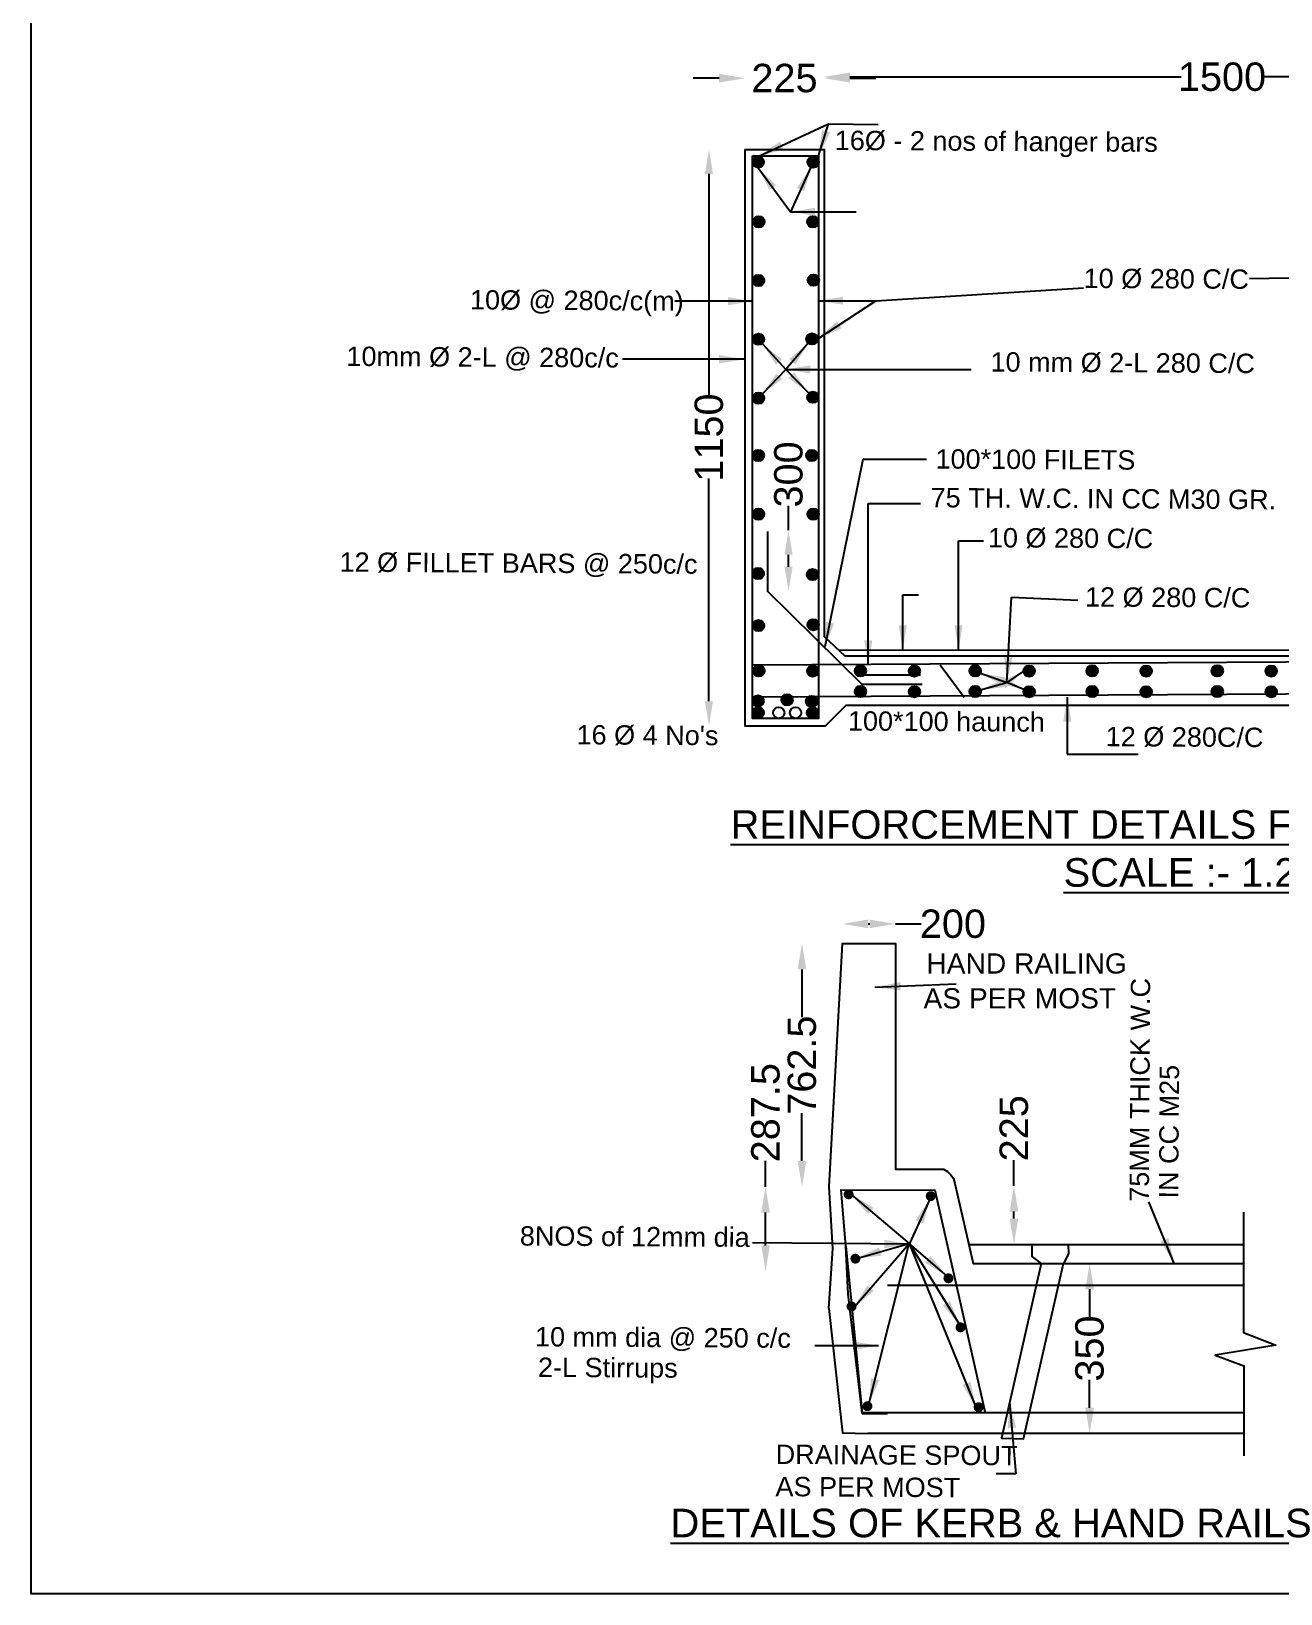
# Model space of a CAD drawing. Header units: millimetres. Extents: x 89797 to 107597, y 3251 to 13712.
# Drawn here: x 89797 to 94639, y 3251 to 9306 of the extents above; entities that cross this region are included whole.
import ezdxf

# ---------------------------------------------------------------- set-up
doc = ezdxf.new("R2010")
doc.units = ezdxf.units.MM
doc.header["$MEASUREMENT"] = 0
for name, color, linetype in [('DIMENSION', 7, 'Continuous'), ('DRAWING', 7, 'Continuous'), ('TEXT', 7, 'Continuous')]:
    doc.layers.add(name, color=color, linetype=linetype)
doc.styles.get("Standard").update_dxf_attribs({"font": 'arial.ttf'})
doc.dimstyles.get("Standard").update_dxf_attribs({"dimtxt": 110, "dimasz": 100, "dimexe": 0.18, "dimexo": 0.0625, "dimgap": 0.09, "dimtad": 0, "dimdec": 0, "dimzin": 0, "dimdsep": 46, "dimtxsty": 'Standard', "dimcen": 0.09, "dimse1": 1, "dimse2": 1, "dimadec": 0, "dimazin": 0, "dimtfac": 1, "dimtdec": 0, "dimtofl": 0, "dimtmove": 0, "dimatfit": 3, "dimfxl": 1, "dimtolj": 1, "dimtzin": 0, "dimarcsym": 0})

# ---------------------------------------------------------------- blocks, each defined once
blk = doc.blocks.new('*D32')
at = {"layer": 'Defpoints', "color": 0}
for p in [(92562.5, 8848), (92423.2, 6615), (92562.5, 6615)]:
    blk.add_point(p, dxfattribs=at)
at = {"layer": 'DRAWING', "color": 0, "lineweight": -2}
for p, q in [((92423.2, 8753), (92423.2, 7890.5)), ((92423.2, 6710), (92423.2, 7572.5))]:
    blk.add_line(p, q, dxfattribs=at)
at = {"layer": 'DRAWING', "color": 0}
for points in [[(92407.3, 8753), (92439, 8753), (92423.2, 8848)], [(92407.3, 6710), (92439, 6710), (92423.2, 6615)]]:
    blk.add_solid(points, dxfattribs=at)
at = {"layer": 'DRAWING', "color": 0, "insert": (92423.2, 7731.5), "char_height": 110, "attachment_point": 5, "rotation": 90}
blk.add_mtext('\\A1;1150', dxfattribs=at)
blk = doc.blocks.new('*D28')
at = {"layer": 'Defpoints', "color": 0}
for p in [(92720.4, 7372.2), (92731.5, 7372.2), (92722.8, 7136.2)]:
    blk.add_point(p, dxfattribs=at)
at = {"layer": 'DRAWING', "color": 0, "lineweight": -2}
for p, q in [((92731.5, 7372.2), (92731.5, 7467.2)), ((92731.5, 7231.2), (92731.5, 7277.2))]:
    blk.add_line(p, q, dxfattribs=at)
at = {"layer": 'DRAWING', "color": 0}
for points in [[(92715.7, 7277.2), (92747.4, 7277.2), (92731.5, 7372.2)], [(92715.7, 7231.2), (92747.4, 7231.2), (92731.5, 7136.2)]]:
    blk.add_solid(points, dxfattribs=at)
at = {"layer": 'DRAWING', "color": 0, "insert": (92731.5, 7588.6), "char_height": 110, "attachment_point": 5, "rotation": 90}
blk.add_mtext('\\A1;300', dxfattribs=at)
blk = doc.blocks.new('*D35')
at = {"layer": 'Defpoints', "color": 0}
for p in [(92869.4, 9129.1), (92869.4, 8848), (95910.5, 8870.9)]:
    blk.add_point(p, dxfattribs=at)
at = {"layer": 'DRAWING', "color": 0, "lineweight": -2}
for p, q in [((92969.4, 9129.1), (94252.6, 9129.1)), ((95810.5, 9129.1), (94570.5, 9129.1))]:
    blk.add_line(p, q, dxfattribs=at)
at = {"layer": 'DRAWING', "color": 0}
for points in [[(92969.4, 9145.8), (92969.4, 9112.4), (92869.4, 9129.1)], [(95810.5, 9145.8), (95810.5, 9112.4), (95910.5, 9129.1)]]:
    blk.add_solid(points, dxfattribs=at)
at = {"layer": 'DRAWING', "color": 0, "insert": (94411.5, 9129.1), "char_height": 110, "attachment_point": 5}
blk.add_mtext('\\A1;1500', dxfattribs=at)
blk = doc.blocks.new('*D31')
at = {"layer": 'Defpoints', "color": 0}
for p in [(92562.5, 9123.9), (92562.5, 8848), (92869.4, 8848)]:
    blk.add_point(p, dxfattribs=at)
at = {"layer": 'DRAWING', "color": 0, "lineweight": -2}
for p, q in [((92462.5, 9123.9), (92362.5, 9123.9)), ((92969.4, 9123.9), (93069.4, 9123.9))]:
    blk.add_line(p, q, dxfattribs=at)
at = {"layer": 'DRAWING', "color": 0}
for points in [[(92462.5, 9140.5), (92462.5, 9107.2), (92562.5, 9123.9)], [(92969.4, 9140.5), (92969.4, 9107.2), (92869.4, 9123.9)]]:
    blk.add_solid(points, dxfattribs=at)
at = {"layer": 'DRAWING', "color": 0, "insert": (92715.9, 9123.9), "char_height": 110, "attachment_point": 5}
blk.add_mtext('\\A1;225', dxfattribs=at)
blk = doc.blocks.new('*D38')
at = {"layer": 'Defpoints', "color": 0}
for p in [(93605.2, 4832), (93607.1, 4832), (93607.1, 4605.2)]:
    blk.add_point(p, dxfattribs=at)
at = {"layer": 'DIMENSION', "color": 0, "lineweight": -2}
for p, q in [((93605.2, 4832), (93605.2, 4932)), ((93605.2, 4705.2), (93605.2, 4732))]:
    blk.add_line(p, q, dxfattribs=at)
at = {"layer": 'DIMENSION', "color": 0}
for points in [[(93588.5, 4732), (93621.9, 4732), (93605.2, 4832)], [(93588.5, 4705.2), (93621.9, 4705.2), (93605.2, 4605.2)]]:
    blk.add_solid(points, dxfattribs=at)
at = {"layer": 'DIMENSION', "color": 0, "insert": (93605.2, 5055), "char_height": 110, "attachment_point": 5, "rotation": 90}
blk.add_mtext('\\A1;225', dxfattribs=at)
blk = doc.blocks.new('*D39')
at = {"layer": 'Defpoints', "color": 0}
for p in [(93898.5, 4531.5), (93898.5, 4531.5), (93860.3, 3872)]:
    blk.add_point(p, dxfattribs=at)
at = {"layer": 'DRAWING', "color": 0, "lineweight": -2}
for p, q in [((93898.5, 4431.5), (93898.5, 4323.1)), ((93898.5, 3972), (93898.5, 4080.4))]:
    blk.add_line(p, q, dxfattribs=at)
at = {"layer": 'DRAWING', "color": 0}
for points in [[(93881.8, 4431.5), (93915.2, 4431.5), (93898.5, 4531.5)], [(93881.8, 3972), (93915.2, 3972), (93898.5, 3872)]]:
    blk.add_solid(points, dxfattribs=at)
at = {"layer": 'DRAWING', "color": 0, "insert": (93898.5, 4201.8), "char_height": 110, "attachment_point": 5, "rotation": 90}
blk.add_mtext('\\A1;350', dxfattribs=at)
blk = doc.blocks.new('*D41')
at = {"layer": 'Defpoints', "color": 0}
for p in [(93146.2, 5847), (92940.3, 5770.9), (93146.2, 5770.9)]:
    blk.add_point(p, dxfattribs=at)
at = {"layer": 'DRAWING', "color": 0, "lineweight": -2}
for p, q in [((93040.3, 5847), (93046.2, 5847)), ((93146.2, 5847), (93246.2, 5847))]:
    blk.add_line(p, q, dxfattribs=at)
at = {"layer": 'DRAWING', "color": 0}
for points in [[(93040.3, 5863.7), (93040.3, 5830.3), (92940.3, 5847)], [(93046.2, 5863.7), (93046.2, 5830.3), (93146.2, 5847)]]:
    blk.add_solid(points, dxfattribs=at)
at = {"layer": 'DRAWING', "color": 0, "insert": (93368.6, 5847), "char_height": 110, "attachment_point": 5}
blk.add_mtext('\\A1;200', dxfattribs=at)
blk = doc.blocks.new('*D42')
at = {"layer": 'Defpoints', "color": 0}
for p in [(92783.6, 5770.9), (92940.3, 5770.9), (92889.1, 4828.4)]:
    blk.add_point(p, dxfattribs=at)
at = {"layer": 'DRAWING', "color": 0, "lineweight": -2}
for p, q in [((92783.6, 5670.9), (92783.6, 5485.3)), ((92783.6, 4928.4), (92783.6, 5114))]:
    blk.add_line(p, q, dxfattribs=at)
at = {"layer": 'DRAWING', "color": 0}
for points in [[(92767, 5670.9), (92800.3, 5670.9), (92783.6, 5770.9)], [(92767, 4928.4), (92800.3, 4928.4), (92783.6, 4828.4)]]:
    blk.add_solid(points, dxfattribs=at)
at = {"layer": 'DRAWING', "color": 0, "insert": (92783.6, 5299.7), "char_height": 110, "attachment_point": 5, "rotation": 90}
blk.add_mtext('\\A1;762.5', dxfattribs=at)
blk = doc.blocks.new('*D43')
at = {"layer": 'Defpoints', "color": 0}
for p in [(92642.5, 4828.4), (92889.1, 4828.4), (92897.5, 4501.3)]:
    blk.add_point(p, dxfattribs=at)
at = {"layer": 'DRAWING', "color": 0, "lineweight": -2}
for p, q in [((92642.5, 4828.4), (92642.5, 4928.4)), ((92642.5, 4601.3), (92642.5, 4728.4))]:
    blk.add_line(p, q, dxfattribs=at)
at = {"layer": 'DRAWING', "color": 0}
for points in [[(92625.8, 4728.4), (92659.2, 4728.4), (92642.5, 4828.4)], [(92625.8, 4601.3), (92659.2, 4601.3), (92642.5, 4501.3)]]:
    blk.add_solid(points, dxfattribs=at)
at = {"layer": 'DRAWING', "color": 0, "insert": (92642.5, 5115.5), "char_height": 110, "attachment_point": 5, "rotation": 90}
blk.add_mtext('\\A1;287.5', dxfattribs=at)

msp = doc.modelspace()

# ---------------------------------------------------------------- hatches: boundary and pattern name
at = {"layer": 'DRAWING'}
h = msp.add_hatch(color=256, dxfattribs=at)
h.paths.add_polyline_path([(92636.1, 8799, 0.183648), (92630.6, 8813.7), (92597.7, 8813.7, 0.106401), (92593.1, 8805.6), (92593.1, 8792.5, 0.85914)])
h.paths.add_polyline_path([(92597.7, 8813.7), (92630.6, 8813.7, 0.449154)])
h = msp.add_hatch(color=256, dxfattribs=at)
h.paths.add_polyline_path([(92848.9, 8799, 0.183648), (92843.4, 8813.7), (92810.5, 8813.7, 0.106401), (92805.9, 8805.6), (92805.9, 8792.5, 0.85914)])
h.paths.add_polyline_path([(92810.5, 8813.7), (92843.4, 8813.7, 0.449154)])
h = msp.add_hatch(color=256, dxfattribs=at)
h.paths.add_polyline_path([(92638.3, 8567.6, 0.183648), (92632.8, 8582.3), (92599.9, 8582.3, 0.106401), (92595.3, 8574.2), (92595.3, 8561.1, 0.85914)])
h.paths.add_polyline_path([(92599.9, 8582.3), (92632.8, 8582.3, 0.449154)])
h = msp.add_hatch(color=256, dxfattribs=at)
h.paths.add_polyline_path([(92847.8, 8567.6, 0.183648), (92842.2, 8582.3), (92809.3, 8582.3, 0.106401), (92804.8, 8574.2), (92804.8, 8561.1, 0.85914)])
h.paths.add_polyline_path([(92809.3, 8582.3), (92842.2, 8582.3, 0.449154)])
h = msp.add_hatch(color=256, dxfattribs=at)
h.paths.add_polyline_path([(92637.2, 8340.2, 0.183648), (92631.7, 8354.8), (92598.8, 8354.8, 0.106401), (92594.2, 8346.8), (92594.2, 8333.7, 0.85914)])
h.paths.add_polyline_path([(92598.8, 8354.8), (92631.7, 8354.8, 0.449154)])
h = msp.add_hatch(color=256, dxfattribs=at)
h.paths.add_polyline_path([(92850, 8341.3, 0.183648), (92844.5, 8355.9), (92811.6, 8355.9, 0.106401), (92807, 8347.9), (92807, 8334.8, 0.85914)])
h.paths.add_polyline_path([(92811.6, 8355.9), (92844.5, 8355.9, 0.449154)])
h = msp.add_hatch(color=256, dxfattribs=at)
h.paths.add_polyline_path([(92637.2, 8112.4, 0.183648), (92631.7, 8127), (92598.8, 8127, 0.106401), (92594.2, 8119), (92594.2, 8105.9, 0.85914)])
h.paths.add_polyline_path([(92598.8, 8127), (92631.7, 8127, 0.449154)])
h = msp.add_hatch(color=256, dxfattribs=at)
h.paths.add_polyline_path([(92844.5, 8113.5, 0.183648), (92838.9, 8128.1), (92806, 8128.1, 0.106401), (92801.5, 8120.1), (92801.5, 8107, 0.85914)])
h.paths.add_polyline_path([(92806, 8128.1), (92838.9, 8128.1, 0.449154)])
h = msp.add_hatch(color=256, dxfattribs=at)
h.paths.add_polyline_path([(92637.2, 7884.4, 0.183648), (92631.7, 7899), (92598.8, 7899, 0.106401), (92594.2, 7890.9), (92594.2, 7877.8, 0.85914)])
h.paths.add_polyline_path([(92598.8, 7899), (92631.7, 7899, 0.449154)])
h = msp.add_hatch(color=256, dxfattribs=at)
h.paths.add_polyline_path([(92847.8, 7887.7, 0.183648), (92842.2, 7902.3), (92809.3, 7902.3, 0.106401), (92804.8, 7894.2), (92804.8, 7881.1, 0.85914)])
h.paths.add_polyline_path([(92809.3, 7902.3), (92842.2, 7902.3, 0.449154)])
h = msp.add_hatch(color=256, dxfattribs=at)
h.paths.add_polyline_path([(92636.5, 7662.2, 0.183648), (92630.9, 7676.8), (92598, 7676.8, 0.106401), (92593.5, 7668.7), (92593.5, 7655.6, 0.85914)])
h.paths.add_polyline_path([(92598, 7676.8), (92630.9, 7676.8, 0.449154)])
h = msp.add_hatch(color=256, dxfattribs=at)
h.paths.add_polyline_path([(92843.6, 7662.2, 0.183648), (92838.1, 7676.8), (92805.2, 7676.8, 0.106401), (92800.6, 7668.7), (92800.6, 7655.6, 0.85914)])
h.paths.add_polyline_path([(92805.2, 7676.8), (92838.1, 7676.8, 0.449154)])
h = msp.add_hatch(color=256, dxfattribs=at)
h.paths.add_polyline_path([(92637.2, 7434.8, 0.183648), (92631.6, 7449.4), (92598.7, 7449.4, 0.106401), (92594.2, 7441.4), (92594.2, 7428.2, 0.85914)])
h.paths.add_polyline_path([(92598.7, 7449.4), (92631.6, 7449.4, 0.449154)])
h = msp.add_hatch(color=256, dxfattribs=at)
h.paths.add_polyline_path([(92849.2, 7434.8, 0.183648), (92843.6, 7449.4), (92810.7, 7449.4, 0.106401), (92806.2, 7441.4), (92806.2, 7428.2, 0.85914)])
h.paths.add_polyline_path([(92810.7, 7449.4), (92843.6, 7449.4, 0.449154)])
h = msp.add_hatch(color=256, dxfattribs=at)
h.paths.add_polyline_path([(92635.8, 7204.6, 0.183648), (92630.3, 7219.2), (92597.4, 7219.2, 0.106401), (92592.8, 7211.1), (92592.8, 7198, 0.85914)])
h.paths.add_polyline_path([(92597.4, 7219.2), (92630.3, 7219.2, 0.449154)])
h = msp.add_hatch(color=256, dxfattribs=at)
h.paths.add_polyline_path([(92846.4, 7200.4, 0.183648), (92840.8, 7215), (92807.9, 7215, 0.106401), (92803.4, 7207), (92803.4, 7193.9, 0.85914)])
h.paths.add_polyline_path([(92807.9, 7215), (92840.8, 7215, 0.449154)])
h = msp.add_hatch(color=256, dxfattribs=at)
h.paths.add_polyline_path([(92637.2, 7002.8, 0.183648), (92631.7, 7017.4), (92598.8, 7017.4, 0.106401), (92594.2, 7009.4), (92594.2, 6996.3, 0.85914)])
h.paths.add_polyline_path([(92598.8, 7017.4), (92631.7, 7017.4, 0.449154)])
h = msp.add_hatch(color=256, dxfattribs=at)
h.paths.add_polyline_path([(92849.2, 7006.3, 0.183648), (92843.6, 7020.9), (92810.7, 7020.9, 0.106401), (92806.2, 7012.8), (92806.2, 6999.7, 0.85914)])
h.paths.add_polyline_path([(92810.7, 7020.9), (92843.6, 7020.9, 0.449154)])
h = msp.add_hatch(color=256, dxfattribs=at)
h.paths.add_polyline_path([(92638.4, 6827.5, 0.183648), (92632.8, 6842.1), (92600, 6842.1, 0.106401), (92595.4, 6834), (92595.4, 6820.9, 0.85914)])
h.paths.add_polyline_path([(92600, 6842.1), (92632.8, 6842.1, 0.449154)])
h = msp.add_hatch(color=256, dxfattribs=at)
h.paths.add_polyline_path([(92847.5, 6826.6, 0.183648), (92842, 6841.2), (92809.1, 6841.2, 0.106401), (92804.5, 6833.2), (92804.5, 6820.1, 0.85914)])
h.paths.add_polyline_path([(92809.1, 6841.2), (92842, 6841.2, 0.449154)])
h = msp.add_hatch(color=256, dxfattribs=at)
h.paths.add_polyline_path([(93032.1, 6827.5, 0.183648), (93026.5, 6842.1), (92993.6, 6842.1, 0.106401), (92989.1, 6834), (92989.1, 6820.9, 0.85914)])
h.paths.add_polyline_path([(92993.6, 6842.1), (93026.5, 6842.1, 0.449154)])
h = msp.add_hatch(color=256, dxfattribs=at)
h.paths.add_polyline_path([(93241.2, 6826.6, 0.183648), (93235.6, 6841.2), (93202.7, 6841.2, 0.106401), (93198.2, 6833.2), (93198.2, 6820.1, 0.85914)])
h.paths.add_polyline_path([(93202.7, 6841.2), (93235.6, 6841.2, 0.449154)])
h = msp.add_hatch(color=256, dxfattribs=at)
h.paths.add_polyline_path([(93477, 6827.5, 0.183648), (93471.4, 6842.1), (93438.5, 6842.1, 0.106401), (93434, 6834), (93434, 6820.9, 0.85914)])
h.paths.add_polyline_path([(93438.5, 6842.1), (93471.4, 6842.1, 0.449154)])
h = msp.add_hatch(color=256, dxfattribs=at)
h.paths.add_polyline_path([(93686.1, 6826.6, 0.183648), (93680.5, 6841.2), (93647.6, 6841.2, 0.106401), (93643.1, 6833.2), (93643.1, 6820.1, 0.85914)])
h.paths.add_polyline_path([(93647.6, 6841.2), (93680.5, 6841.2, 0.449154)])
h = msp.add_hatch(color=256, dxfattribs=at)
h.paths.add_polyline_path([(93930.6, 6827.5, 0.183648), (93925, 6842.1), (93892.1, 6842.1, 0.106401), (93887.5, 6834), (93887.5, 6820.9, 0.85914)])
h.paths.add_polyline_path([(93892.1, 6842.1), (93925, 6842.1, 0.449154)])
h = msp.add_hatch(color=256, dxfattribs=at)
h.paths.add_polyline_path([(94139.7, 6826.6, 0.183648), (94134.1, 6841.2), (94101.2, 6841.2, 0.106401), (94096.7, 6833.2), (94096.7, 6820.1, 0.85914)])
h.paths.add_polyline_path([(94101.2, 6841.2), (94134.1, 6841.2, 0.449154)])
h = msp.add_hatch(color=256, dxfattribs=at)
h.paths.add_polyline_path([(94415.4, 6827.5, 0.183648), (94409.9, 6842.1), (94377, 6842.1, 0.106401), (94372.4, 6834), (94372.4, 6820.9, 0.85914)])
h.paths.add_polyline_path([(94377, 6842.1), (94409.9, 6842.1, 0.449154)])
h = msp.add_hatch(color=256, dxfattribs=at)
h.paths.add_polyline_path([(94624.6, 6826.6, 0.183648), (94619, 6841.2), (94586.1, 6841.2, 0.106401), (94581.6, 6833.2), (94581.6, 6820.1, 0.85914)])
h.paths.add_polyline_path([(94586.1, 6841.2), (94619, 6841.2, 0.449154)])
h = msp.add_hatch(color=256, dxfattribs=at)
h.paths.add_polyline_path([(92592.4, 6704.4, 0.85914), (92635.4, 6711, 0.186928), (92629.6, 6725.8), (92596.9, 6725.6, 0.106793), (92592.4, 6717.5)])
h.paths.add_polyline_path([(92629.6, 6725.8, 0.444884), (92596.9, 6725.6)])
h = msp.add_hatch(color=256, dxfattribs=at)
h.paths.add_polyline_path([(92744.8, 6726.4, 0.576652), (92706.7, 6726.2)])
h.paths.add_polyline_path([(92706.7, 6726.2, 0.130503), (92703.8, 6715.3, 1), (92747.8, 6715.3, 0.133335), (92744.8, 6726.4)])
for points in [[(92821.2, 6687.1, -0.034559), (92824.3, 6687.3, 0.374296), (92843.2, 6709.1, 0.23987), (92834.2, 6726.9), (92808.1, 6726.8, 0.236928), (92799.2, 6709.1, 0.414214)], [(92843.2, 6709.1, 0.23987), (92834.2, 6726.9), (92808.1, 6726.8, 0.236928), (92799.2, 6709.1, 1)], [(92636.4, 6665.3, 1), (92592.4, 6665.3, 0.374296), (92611.3, 6643.5), (92617.4, 6643.5, 0.374296)], [(92802.3, 6665.3, 0.374296), (92821.2, 6643.5), (92827.3, 6643.5, 0.374296), (92846.3, 6665.3, 0.414214), (92824.3, 6687.3, -0.034559), (92821.2, 6687.1, 0.374296)]]:
    msp.add_hatch(color=256, dxfattribs=at).paths.add_polyline_path(points)
h = msp.add_hatch(color=256, dxfattribs=at)
h.paths.add_polyline_path([(93032.1, 6747.6, 0.183648), (93026.5, 6762.2), (92993.6, 6762.2, 0.106401), (92989.1, 6754.1), (92989.1, 6741, 0.85914)])
h.paths.add_polyline_path([(92993.6, 6762.2), (93026.5, 6762.2, 0.449154)])
h = msp.add_hatch(color=256, dxfattribs=at)
h.paths.add_polyline_path([(93241.2, 6746.7, 0.183648), (93235.6, 6761.3), (93202.7, 6761.3, 0.106401), (93198.2, 6753.3), (93198.2, 6740.1, 0.85914)])
h.paths.add_polyline_path([(93202.7, 6761.3), (93235.6, 6761.3, 0.449154)])
h = msp.add_hatch(color=256, dxfattribs=at)
h.paths.add_polyline_path([(93477, 6747.6, 0.183648), (93471.4, 6762.2), (93438.5, 6762.2, 0.106401), (93434, 6754.1), (93434, 6741, 0.85914)])
h.paths.add_polyline_path([(93438.5, 6762.2), (93471.4, 6762.2, 0.449154)])
h = msp.add_hatch(color=256, dxfattribs=at)
h.paths.add_polyline_path([(93686.1, 6746.7, 0.183648), (93680.5, 6761.3), (93647.6, 6761.3, 0.106401), (93643.1, 6753.3), (93643.1, 6740.1, 0.85914)])
h.paths.add_polyline_path([(93647.6, 6761.3), (93680.5, 6761.3, 0.449154)])
h = msp.add_hatch(color=256, dxfattribs=at)
h.paths.add_polyline_path([(93930.6, 6747.6, 0.183648), (93925, 6762.2), (93892.1, 6762.2, 0.106401), (93887.5, 6754.1), (93887.5, 6741, 0.85914)])
h.paths.add_polyline_path([(93892.1, 6762.2), (93925, 6762.2, 0.449154)])
h = msp.add_hatch(color=256, dxfattribs=at)
h.paths.add_polyline_path([(94139.7, 6746.7, 0.183648), (94134.1, 6761.3), (94101.2, 6761.3, 0.106401), (94096.7, 6753.3), (94096.7, 6740.1, 0.85914)])
h.paths.add_polyline_path([(94101.2, 6761.3), (94134.1, 6761.3, 0.449154)])
h = msp.add_hatch(color=256, dxfattribs=at)
h.paths.add_polyline_path([(94415.4, 6747.6, 0.183648), (94409.9, 6762.2), (94377, 6762.2, 0.106401), (94372.4, 6754.1), (94372.4, 6741, 0.85914)])
h.paths.add_polyline_path([(94377, 6762.2), (94409.9, 6762.2, 0.449154)])
h = msp.add_hatch(color=256, dxfattribs=at)
h.paths.add_polyline_path([(94624.6, 6746.7, 0.183648), (94619, 6761.3), (94586.1, 6761.3, 0.106401), (94581.6, 6753.3), (94581.6, 6740.1, 0.85914)])
h.paths.add_polyline_path([(94586.1, 6761.3), (94619, 6761.3, 0.449154)])

# ---------------------------------------------------------------- linework, layer by layer
for points in [[(89796.6, 13712.4), (107596.6, 13712.4), (107596.6, 3251.5), (89796.6, 3251.5)], [(92592.4, 8822.7), (92848, 8822.7), (92848, 6643.5), (92592.4, 6643.5)], [(92592.4, 6850.4), (96267.3, 6870.9), (96267.3, 6746), (92592.4, 6725.6)]]:
    msp.add_lwpolyline(points, close=True, dxfattribs=at)
for points in [[(92562.5, 8848), (92869.4, 8848), (92869.4, 6960.4), (92950, 6886.1), (95833.3, 6886.1)], [(92562.5, 8848), (92562.5, 6615), (92874.5, 6615), (92954.4, 6694.7), (95838.2, 6694.7)], [(95509, 8363.4), (94518.4, 8347.1)], [(93069.3, 8261.7), (93875, 8311.4)], [(93017.5, 7995.6), (93439.1, 7995.6)], [(92649.6, 7367.8), (92649.6, 7136.2), (93015.2, 6775.6), (93249.9, 6775.6)], [(92924.6, 6909.5), (95860.4, 6908.3)], [(93319.2, 6850.4), (93412.1, 6725.6)], [(93013.6, 6811.8), (93242.7, 6811.8)], [(93811.8, 6505.2), (94087.1, 6505.2)], [(92889.1, 4828.4), (92940.3, 5770.9), (93146.2, 5770.9), (93146.2, 4896.7), (93312.4, 4896.7), (93332.5, 4896.1), (93348.1, 4887.3), (93360, 4874.8), (93370.7, 4861), (93375.7, 4841.7), (93446.5, 4531.5), (94494.7, 4531.5)], [(92887.9, 4357.1), (92903.4, 4588.9), (92889.1, 4828.4)], [(94496.7, 3953.1), (93017.5, 3953.1), (92962.3, 4412.7), (92953.9, 4598.5), (92935.7, 4816.3), (93298.8, 4814.9), (93493.3, 3953.1)], [(94494.7, 4729.7), (94494.7, 4264.3), (94620.7, 4214.3), (94384.7, 4176.4), (94496.7, 4134.4), (94496.7, 3786.1)], [(93429.7, 4605.2), (94494.7, 4605.2)], [(93675.1, 4605.2), (93675.1, 4558.2), (93710.7, 4531.5)], [(93815, 4605.2), (93816.2, 4568.9), (93797.2, 4531.5)], [(92953.9, 4598.5), (93017.5, 3950.2), (93114.7, 3950.2)], [(93710.7, 4531.5), (93556.4, 3854.5), (93642.8, 3852.1), (93797.2, 4531.5)], [(93114.7, 4447), (94494.7, 4447)], [(92887.9, 4357.1), (92940.3, 3874.4), (93038.8, 3872)], [(94496.7, 3872), (93038.8, 3872)]]:
    msp.add_lwpolyline(points, dxfattribs=at)
at = {"layer": 'DRAWING', "const_width": 19.2}
for points in [[(92954.8, 4799.1, 1), (92973.9, 4799.1, 1)], [(93273.2, 4792.2, 1), (93292.4, 4792.2, 1)], [(92981.1, 4549.8, 1), (93000.2, 4549.8, 1)], [(93341.7, 4473.8, 1), (93360.9, 4473.8, 1)], [(92966.2, 4364.7, 1), (92985.4, 4364.7, 1)], [(93388.6, 4283.8, 1), (93407.8, 4283.8, 1)], [(93027.8, 3978.2, 1), (93046.9, 3978.2, 1)], [(93458.7, 3974.1, 1), (93477.9, 3974.1, 1)]]:
    msp.add_lwpolyline(points, format="xyb", close=True, dxfattribs=at)
at = {"layer": 'DRAWING'}
for centre in [(92614.1, 8799), (92826.9, 8799), (92616.3, 8567.6), (92825.8, 8567.6), (92615.2, 8340.2), (92828, 8341.3), (92615.2, 8112.4), (92822.5, 8113.5), (92615.2, 7884.4), (92825.8, 7887.7), (92614.5, 7662.2), (92821.6, 7662.2), (92615.2, 7434.8), (92827.2, 7434.8), (92613.8, 7204.6), (92824.4, 7200.4), (92615.2, 7002.8), (92827.2, 7006.3), (92616.4, 6827.5), (92825.5, 6826.6), (93010.1, 6827.5), (93219.2, 6826.6), (93455, 6827.5), (93664.1, 6826.6), (93908.6, 6827.5), (94117.7, 6826.6), (94393.4, 6827.5), (94602.6, 6826.6), (92613.4, 6711), (92725.8, 6715.3), (92821.2, 6709.1), (93010.1, 6747.6), (93219.2, 6746.7), (93455, 6747.6), (93664.1, 6746.7), (93908.6, 6747.6), (94117.7, 6746.7), (94393.4, 6747.6), (94602.6, 6746.7), (92614.4, 6665.3), (92693.5, 6665.3), (92758.9, 6665.3), (92824.3, 6665.3)]:
    msp.add_circle(centre, 22, dxfattribs=at)

# ---------------------------------------------------------------- texts
for s, rotation, p in [('16Ø - 2 nos of hanger bars', 359.65712, (92910.5, 8845.9)), ('10 Ø 280 C/C', 359.65712, (93875, 8311.4)), ('10Ø @ 280c/c(m)', 359.65712, (91496.8, 8228.1)), ('10mm Ø 2-L @ 280c/c ', 359.65712, (91018.1, 8009.2)), ('10 mm Ø 2-L 280 C/C', 359.65712, (93514.2, 7987.4)), ('100*100 FILETS', 359.65712, (93301, 7611.6)), ('75 TH. W.C. IN CC M30 GR.', 359.65712, (93282.2, 7461.5)), ('10 Ø 280 C/C', 359.65712, (93504.1, 7306.3)), ('12 Ø FILLET BARS @ 250c/c ', 359.65712, (90991.2, 7211.9)), ('12 Ø 280 C/C', 359.65712, (93880.6, 7076.9)), ('100*100 haunch', 359.65712, (92961.6, 6596.2)), ("16 Ø 4 No's", 359.65712, (91909.7, 6542.7)), ('12 Ø 280C/C', 359.65712, (93960.6, 6535.8)), ('75MM THICK W.C', 89.65712, (94128, 4770.1)), ('8NOS of 12mm dia ', 359.65712, (91690.1, 4600.7)), ('10 mm dia @ 250 c/c', 359.65712, (91748.8, 4210.2)), ('2-L Stirrups', 359.65712, (91760.3, 4091.8))]:
    msp.add_text(s, height=75.002, rotation=rotation, dxfattribs=at).set_placement(p)
at = {"layer": 'DRAWING', "attachment_point": 1}
for s, insert, char_height, width, rotation in [(' IN CC M25', (94166.9, 4754), 75, 570.231, 89.65712), ('DRAINAGE SPOUT AS PER MOST', (92682, 3829.6), 75.002, 963.406, 359.65712)]:
    msp.add_mtext(s, dxfattribs=dict(at, insert=insert, char_height=char_height, width=width, rotation=rotation))
at = {"layer": 'TEXT'}
for s, height, p in [('%%UREINFORCEMENT DETAILS FOOT BRIDGE SLAB', 110.787, (92507, 6176.8)), ('%%USCALE :- 1.25', 110.787, (93797.5, 5991)), ('HAND RAILING', 78.179, (93265.8, 5654.6)), ('AS PER MOST ', 78.179, (93254.7, 5519.6)), ('%%UDETAILS OF KERB & HAND RAILS', 110.787, (92273.9, 3470.2))]:
    msp.add_text(s, height=height, dxfattribs=at).set_placement(p)

# ---------------------------------------------------------------- dimensions: what is measured, and where the dimension line sits
at = {"layer": 'DIMENSION'}
dim = msp.add_aligned_dim(p1=(93607.1, 4605.2), p2=(93607.1, 4832), distance=1.9, text='225', dimstyle='Standard', dxfattribs=at)
dim.commit()
dim.dimension.update_dxf_attribs({"geometry": '*D38', "text_midpoint": (93605.2, 5055)})
at = {"layer": 'DRAWING'}
dim = msp.add_linear_dim(base=(92562.5, 9123.9), p1=(92869.4, 8848), p2=(92562.5, 8848), text='225', dimstyle='Standard', dxfattribs=at)
dim.commit()
dim.dimension.update_dxf_attribs({"geometry": '*D31', "text_midpoint": (92715.9, 9123.9)})
dim = msp.add_linear_dim(base=(92869.4, 9129.1), p1=(95910.5, 8870.9), p2=(92869.4, 8848), text='1500', dimstyle='Standard', dxfattribs=at)
dim.commit()
dim.dimension.update_dxf_attribs({"geometry": '*D35', "text_midpoint": (94411.5, 9129.1), "dimtype": 160})
for base, p1, p2, text, override, picture, middle in [((92423.2, 6615), (92562.5, 8848), (92562.5, 6615), '1150', {"dimasz": 95, "dimfxl": 2000, "dimarcsym": 1}, '*D32', (92423.2, 7731.5)), ((92731.5, 7372.2), (92722.8, 7136.2), (92720.4, 7372.2), '300', {"dimasz": 95, "dimfxl": 2000, "dimarcsym": 1}, '*D28', (92731.5, 7588.6)), ((92783.6, 5770.9), (92889.1, 4828.4), (92940.3, 5770.9), '762.5', {"dimfxl": 2000}, '*D42', (92783.6, 5299.7)), ((92642.5, 4828.4), (92897.5, 4501.3), (92889.1, 4828.4), '287.5', {"dimfxl": 2000}, '*D43', (92642.5, 5115.5)), ((93898.5, 4531.5), (93860.3, 3872), (93898.5, 4531.5), '350', {"dimfxl": 2000}, '*D39', (93898.5, 4201.8))]:
    dim = msp.add_linear_dim(base=base, p1=p1, p2=p2, angle=90, text=text, dimstyle='Standard', override=override, dxfattribs=at)
    dim.commit()
    dim.dimension.update_dxf_attribs({"geometry": picture, "text_midpoint": middle})
dim = msp.add_linear_dim(base=(93146.2, 5847), p1=(92940.3, 5770.9), p2=(93146.2, 5770.9), text='200', dimstyle='Standard', override={"dimfxl": 2000}, dxfattribs=at)
dim.commit()
dim.dimension.update_dxf_attribs({"geometry": '*D41', "text_midpoint": (93368.6, 5847)})

# ---------------------------------------------------------------- leaders
for points, override in [([(92614.1, 8821), (92885.9, 8947)], {"dimgap": 0.09, "dimtad": 0}), ([(92848, 8822.7), (92885.9, 8947), (93079.3, 8944)], {"dimgap": 0.09, "dimtad": 0}), ([(92817.8, 8779), (92738.8, 8606.3)], {"dimasz": 95, "dimgap": 0.09, "dimtad": 0, "dimfxl": 2000, "dimarcsym": 1}), ([(92614.1, 8777), (92738.8, 8606.3)], {"dimasz": 95, "dimgap": 0.09, "dimtad": 0, "dimfxl": 2000, "dimarcsym": 1}), ([(92738.8, 8606.3), (92994, 8606.3)], {"dimasz": 95, "dimgap": 0.09, "dimtad": 0, "dimfxl": 2000, "dimarcsym": 1}), ([(92592.4, 8259.8), (92291.3, 8259.8)], {"dimasz": 95, "dimgap": 0.09, "dimtad": 0, "dimfxl": 2000, "dimarcsym": 1}), ([(92844.5, 8113.5), (93069.3, 8261.7)], {"dimgap": 0.09, "dimtad": 0}), ([(92848, 8261.7), (93069.3, 8261.7)], {"dimasz": 95, "dimgap": 0.09, "dimtad": 0, "dimfxl": 2000, "dimarcsym": 1}), ([(92630.6, 8094.6), (92720.6, 7995.6)], {"dimasz": 95, "dimgap": 0.09, "dimtad": 0, "dimfxl": 2000, "dimarcsym": 1}), ([(92808.1, 8096.9), (92720.6, 7995.6)], {"dimasz": 95, "dimgap": 0.09, "dimtad": 0, "dimfxl": 2000, "dimarcsym": 1}), ([(92562.5, 8035), (92088, 8035)], {"dimgap": 0.09, "dimtad": 0}), ([(92630.4, 7900.3), (92720.6, 7995.6)], {"dimasz": 95, "dimgap": 0.09, "dimtad": 0, "dimfxl": 2000, "dimarcsym": 1}), ([(92720.6, 7995.6), (93017.5, 7995.6)], {"dimasz": 95, "dimgap": 0.09, "dimtad": 0, "dimfxl": 2000, "dimarcsym": 1}), ([(92808.3, 7905), (92720.6, 7995.6)], {"dimasz": 95, "dimgap": 0.09, "dimtad": 0, "dimfxl": 2000, "dimarcsym": 1}), ([(92873.9, 6921.4), (93020.5, 7647.9), (93266.5, 7647.9)], {"dimasz": 95, "dimgap": 0.09, "dimtad": 0, "dimfxl": 2000, "dimarcsym": 1}), ([(93040.5, 6850.4), (93040.5, 7475.7), (93243.4, 7475.7)], {"dimasz": 95, "dimgap": 0.09, "dimtad": 0, "dimfxl": 2000, "dimarcsym": 1}), ([(93390.7, 6909.3), (93390.7, 7331.7), (93487.3, 7331.7)], {"dimasz": 95, "dimgap": 0.09, "dimtad": 0, "dimfxl": 2000, "dimarcsym": 1}), ([(93174.2, 6909.4), (93174.2, 7121.9), (93235.3, 7121.9)], {"dimasz": 95, "dimgap": 0.09, "dimtad": 0, "dimfxl": 2000, "dimarcsym": 1}), ([(93578, 6782.8), (93595.7, 7113.5), (93853.4, 7101.4)], {"dimgap": 0.09, "dimtad": 0}), ([(93474.9, 6818.2), (93578, 6782.8)], {"dimasz": 95, "dimgap": 0.09, "dimtad": 0, "dimfxl": 2000, "dimarcsym": 1}), ([(93476.1, 6753.6), (93578, 6782.8)], {"dimasz": 95, "dimgap": 0.09, "dimtad": 0, "dimfxl": 2000, "dimarcsym": 1}), ([(93643.8, 6755.2), (93578, 6782.8)], {"dimasz": 95, "dimgap": 0.09, "dimtad": 0, "dimfxl": 2000, "dimarcsym": 1}), ([(93642.1, 6826.6), (93578, 6782.8)], {"dimasz": 95, "dimgap": 0.09, "dimtad": 0, "dimfxl": 2000, "dimarcsym": 1}), ([(93811.8, 6725.6), (93811.8, 6505.2)], {"dimasz": 95, "dimgap": 0.09, "dimtad": 0, "dimfxl": 2000, "dimarcsym": 1}), ([(93066, 5601.4), (93381.5, 5614.3)], {"dimgap": 0.09, "dimtad": 0, "dimfxl": 2000}), ([(94226.3, 4531.5), (94128, 4770.1)], {"dimgap": 0.09, "dimtad": 0, "dimfxl": 2000}), ([(93202.7, 4605.8), (92592.2, 4611.4)], {"dimgap": 0.09, "dimtad": 0, "dimfxl": 2000}), ([(93588.1, 3993.6), (93613, 3716.5), (93536.5, 3716.5)], {"dimgap": 0.09, "dimtad": 0, "dimfxl": 2000})]:
    msp.add_leader(points, dimstyle='Standard', override=override, dxfattribs=at)
at = {"layer": 'TEXT'}
for points in [[(92973.9, 4799.1), (93198.9, 4609.1)], [(93280.6, 4782.8), (93200.7, 4609.1)], [(92984.4, 4360.4), (93198.9, 4609.1)], [(92990.7, 4549.8), (93198.9, 4609.1)], [(93042.9, 3986), (93198.9, 4609.1), (93200.7, 4609.1)], [(93346.3, 4481.9), (93198.9, 4609.1)], [(93458.7, 3974.1), (93200.7, 4609.1)], [(93395.3, 4293), (93200.7, 4609.1)], [(93080, 4212.7), (92833.8, 4212.7)]]:
    msp.add_leader(points, dimstyle='Standard', override={"dimgap": 0.09, "dimtad": 0}, dxfattribs=at)

doc.saveas('drawing.dxf')
